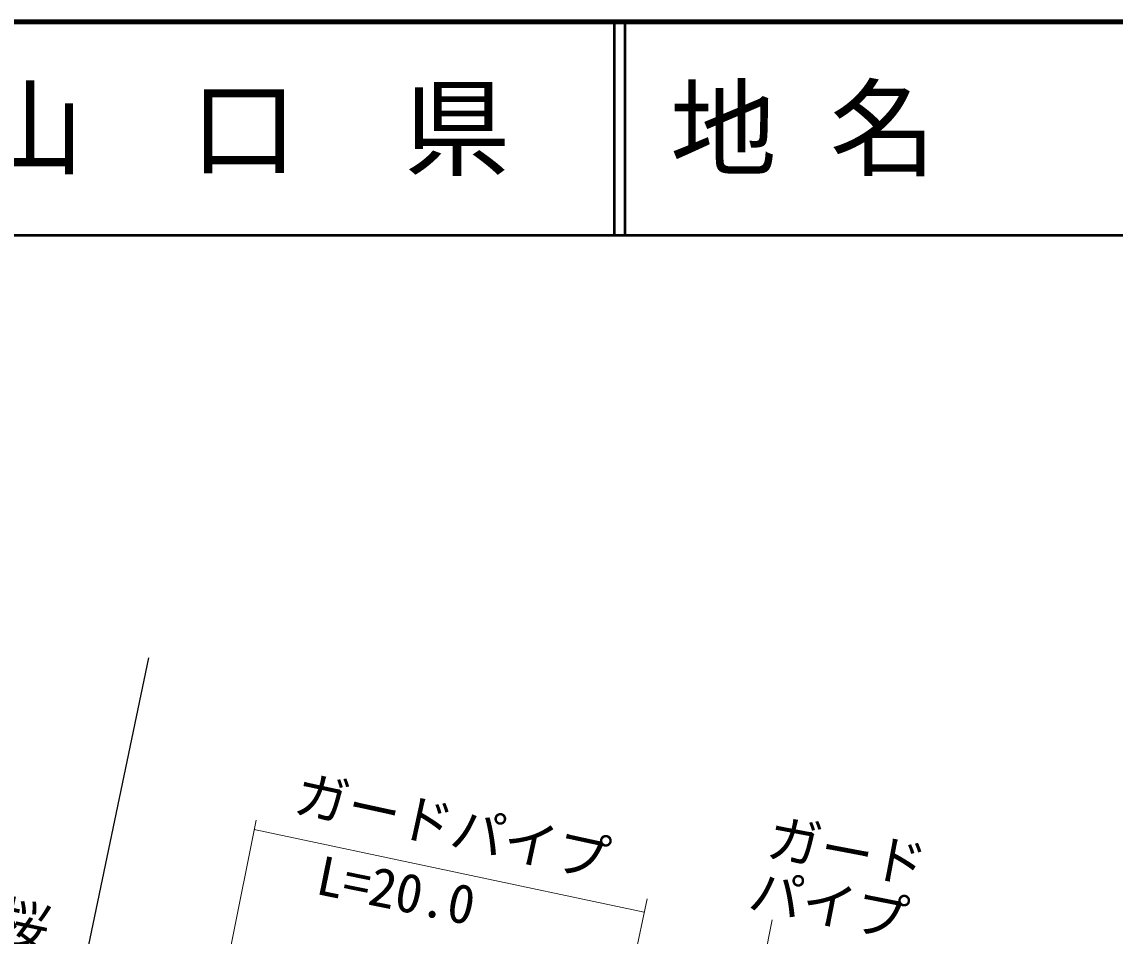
# Model space of a CAD drawing. Units: millimetres at full size, sheet at 1:1000; details may follow other scales. Extents: x 40000 to 680000, y 20000 to 380000.
# Drawn here: x 339960 to 391264, y 337118 to 380000 of the extents above; entities that cross this region are included whole.
import ezdxf
from ezdxf.enums import TextEntityAlignment as Align

# ---------------------------------------------------------------- set-up
doc = ezdxf.new("R2010")
doc.units = ezdxf.units.MM
doc.header["$LTSCALE"] = 1000
doc.layers.add('M-BMK-HTXT', color=7, linetype='Continuous')
doc.layers.add('M-TTL-TXT', color=7, linetype='Continuous')
for name, color, linetype, lineweight in [('M-BMK-OTRS', 5, 'Continuous', 25), ('M-STR-HTXT', 7, 'Continuous', 13), ('M-TTL', 2, 'Continuous', 140), ('M-TTL-LINE', 7, 'Continuous', 50)]:
    doc.layers.add(name, color=color, linetype=linetype, lineweight=lineweight)
doc.styles.add('@ＭＳ ゴシック', font='')
doc.styles.add('ＭＳ ゴシック', font='')
doc.styles.get('@ＭＳ ゴシック').set_extended_font_data('@MS Gothic')
doc.styles.get('ＭＳ ゴシック').set_extended_font_data('MS Gothic')

msp = doc.modelspace()

# ---------------------------------------------------------------- linework, layer by layer
at = {"layer": 'M-BMK-OTRS'}
msp.add_line((342550, 334040), (345924, 350166), dxfattribs=at)
at = {"layer": 'M-STR-HTXT'}
for p, q in [((349769, 336629), (350950, 342558)), ((350863, 342122), (369166, 338249)), ((367942, 332494), (369296, 338860)), ((373672, 330324), (375174, 337886))]:
    msp.add_line(p, q, dxfattribs=at)
at = {"layer": 'M-TTL'}
msp.add_line((680000, 380000), (40000, 380000), dxfattribs=at)
at = {"layer": 'M-TTL-LINE'}
for p, q in [((367750, 380000), (367750, 370000)), ((368250, 380000), (368250, 370000)), ((40000, 370000), (680000, 370000))]:
    msp.add_line(p, q, dxfattribs=at)

# ---------------------------------------------------------------- texts
at = {"layer": 'M-BMK-HTXT', "style": '@ＭＳ ゴシック'}
msp.add_text('桜馬場通二丁目', height=1833, rotation=258.024, dxfattribs=at).set_placement((338800, 339249), align=Align.BOTTOM_LEFT)
at = {"layer": 'M-STR-HTXT', "style": 'ＭＳ ゴシック'}
for s, rotation, p in [('ガードパイプ', 347.705, (352522, 342424)), ('ガード', 349.267, (374728, 340353)), ('L=20.0', 348.524, (353573, 338572)), ('パイプ', 348.83, (373870, 337875))]:
    msp.add_text(s, height=1833, rotation=rotation, dxfattribs=at).set_placement(p, align=Align.BOTTOM_LEFT)
at = {"layer": 'M-TTL-TXT', "style": 'ＭＳ ゴシック'}
msp.add_text('山\u3000口\u3000県', height=3666, dxfattribs=at).set_placement((350375, 375000), align=Align.MIDDLE_CENTER)
msp.add_text('地 名', height=3666, dxfattribs=at).set_placement((370380, 375000), align=Align.MIDDLE_LEFT)

doc.saveas('drawing.dxf')
